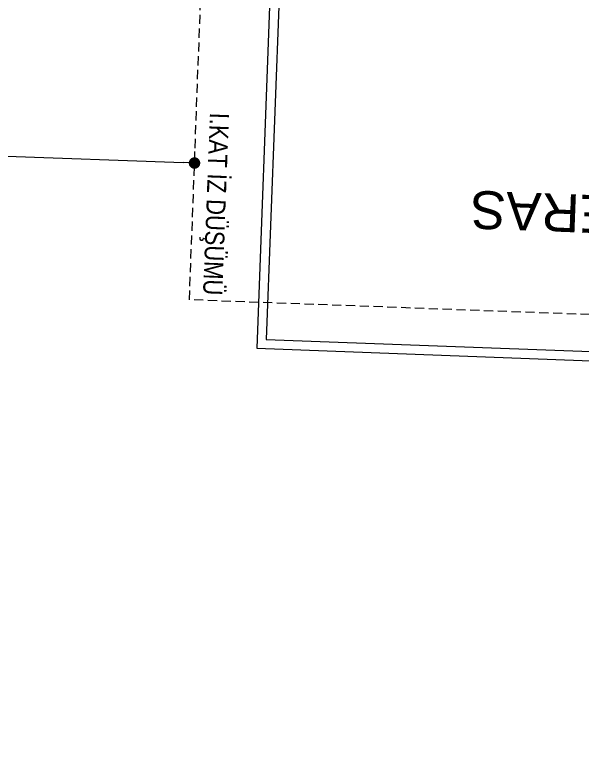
# Model space of a CAD drawing. Header units: centimetres. Extents: x 63871 to 181827, y -95930 to 42199.
# Drawn here: x 149411.1 to 149657.3, y 20117.8 to 20445.5 of the extents above; entities that cross this region are included whole.
import ezdxf

# ---------------------------------------------------------------- set-up
doc = ezdxf.new("R2010")
doc.units = ezdxf.units.CM
doc.linetypes.add('11-021_500-SatisOfisi_220512$0${ Diamond }', pattern=[12, 4, -2, 2, 2, -2])
for name, color, linetype, lineweight in [('A-AREA-IDEN', 7, 'Continuous', 9), ('A-FLOR-HRAL', 11, 'Continuous', 9), ('İz DÜŞÜMÜ', 7, '11-021_500-SatisOfisi_220512$0${ Diamond }', 18), ('OLUK', 222, 'Continuous', 15)]:
    doc.layers.add(name, color=color, linetype=linetype, lineweight=lineweight)
doc.layers.add('Dıış Ölçü', color=140, linetype='Continuous')
doc.styles.add('Arial', font='Arial.ttf', dxfattribs={"height": 250})
doc.styles.add('MtXpl_Arial_Narrow_1', font='')
doc.styles.add('RomanS', font='')
doc.styles.get('MtXpl_Arial_Narrow_1').set_extended_font_data('Arial Narrow')
doc.styles.get('RomanS').set_extended_font_data('Stylus BT')
doc.dimstyles.new('BÖYÜK', dxfattribs={"dimtxt": 70, "dimasz": 5, "dimexe": 5, "dimexo": 5, "dimgap": 2, "dimtad": 3, "dimdec": 0, "dimzin": 0, "dimdsep": 46, "dimtxsty": 'RomanS', "dimblk": 'DOT', "dimcen": 5, "dimadec": 0, "dimazin": 0, "dimtfac": 1, "dimtdec": 0, "dimtix": 1, "dimtofl": 0, "dimtmove": 1, "dimatfit": 0, "dimldrblk": 'DOT', "dimfxl": 10, "dimfxlon": 1, "dimtolj": 1, "dimtzin": 0, "dimarcsym": 0})

# ---------------------------------------------------------------- blocks, each defined once
blk = doc.blocks.new('HRD')
at = {"layer": 'A-FLOR-HRAL'}
for p, q in [((154389.63, 36367.48), (153819.63, 36367.48)), ((154389.63, 36197.48), (154389.63, 36367.48)), ((154385.63, 36363.48), (153823.63, 36363.48)), ((154385.63, 36197.48), (154385.63, 36363.48))]:
    blk.add_line(p, q, dxfattribs=at)
at = {"layer": 'İz DÜŞÜMÜ'}
blk.add_lwpolyline([(153819.63, 36347.48), (154419.63, 36347.49), (154419.63, 35292.49), (154159.63, 35292.49), (154159.63, 35357.48), (153819.63, 35357.48), (153819.63, 36347.48)], dxfattribs=at)
at = {"style": 'MtXpl_Arial_Narrow_1'}
blk.add_text('I.KAT İZ DÜŞÜMÜ', height=8.316, rotation=89.957, dxfattribs=at).set_placement((154413.75, 36265.76))
at = {"layer": 'A-AREA-IDEN', "insert": (154221.71, 36311.97), "char_height": 16.4692, "width": 224.1999, "attachment_point": 2, "line_spacing_factor": 0.941778, "style": 'Arial'}
blk.add_mtext('ZEMİN TERAS', dxfattribs=at)
blk = doc.blocks.new('_Dot')
at = {"color": 0, "linetype": 'ByBlock', "lineweight": -2}
blk.add_line((-0.5, 0), (-1, 0), dxfattribs=at)
at = {"color": 0, "linetype": 'ByBlock', "const_width": 0.5}
blk.add_lwpolyline([(-0.25, 0, 1), (0.25, 0, 1)], format="xyb", close=True, dxfattribs=at)
blk = doc.blocks.new('*D146')
at = {"layer": 'Defpoints', "color": 0, "transparency": 16777216}
for p in [(-6756.18, 4132.24), (-6756.18, 4132.24), (-6778.44, 3532.65)]:
    blk.add_point(p, dxfattribs=at)
at = {"layer": 'Dıış Ölçü', "color": 0, "lineweight": -2, "transparency": 16777216}
for p, q in [((-6756.18, 4132.24), (-6761.18, 4132.42)), ((-6778.26, 3537.65), (-6756.37, 4127.24)), ((-6778.44, 3532.65), (-6783.44, 3532.84))]:
    blk.add_line(p, q, dxfattribs=at)
at = {"layer": 'Dıış Ölçü', "color": 0, "lineweight": -2, "transparency": 16777216, "xscale": 5, "yscale": 5, "zscale": 5}
for p, rotation in [((-6756.18, 4132.24), 87.87361722026189), ((-6778.44, 3532.65), 267.8736172202619)]:
    blk.add_blockref('_Dot', p, dxfattribs=dict(at, rotation=rotation))
at = {"layer": 'Dıış Ölçü', "color": 0, "transparency": 16777216, "insert": (-6805.85, 3833.87), "char_height": 70, "attachment_point": 5, "rotation": 87.8736, "style": 'RomanS'}
blk.add_mtext('\\A1;600', dxfattribs=at)
blk = doc.blocks.new('*D155')
at = {"layer": 'Defpoints', "color": 0, "transparency": 16777216}
for p in [(-7553.31, 4221.38), (-6939.72, 4198.59), (-6939.72, 4198.59)]:
    blk.add_point(p, dxfattribs=at)
at = {"layer": 'Dıış Ölçü', "color": 0, "lineweight": -2, "transparency": 16777216}
for p, q in [((-7553.31, 4221.38), (-7553.13, 4226.38)), ((-7548.32, 4221.2), (-6944.71, 4198.78)), ((-6939.72, 4198.59), (-6939.53, 4203.59))]:
    blk.add_line(p, q, dxfattribs=at)
at = {"layer": 'Dıış Ölçü', "color": 0, "lineweight": -2, "transparency": 16777216, "xscale": 5, "yscale": 5, "zscale": 5}
for p, rotation in [((-7553.31, 4221.38), 177.873190311757), ((-6939.72, 4198.59), 357.873190311757)]:
    blk.add_blockref('_Dot', p, dxfattribs=dict(at, rotation=rotation))
at = {"layer": 'Dıış Ölçü', "color": 0, "transparency": 16777216, "insert": (-7245.08, 4248.52), "char_height": 70, "attachment_point": 5, "rotation": 357.8732, "style": 'RomanS'}
blk.add_mtext('\\A1;614', dxfattribs=at)
blk = doc.blocks.new('yerleşim planı')
at = {"rotation": 177.873189238168}
blk.add_blockref('HRD', (148720.24, 34730.87), dxfattribs=at)
at = {"layer": 'Dıış Ölçü'}
for p1, p2, picture, middle in [((-7553.31, 4221.38), (-6939.72, 4198.59), '*D155', (-7245.08, 4248.52)), ((-6778.44, 3532.65), (-6756.18, 4132.24), '*D146', (-6805.85, 3833.87))]:
    dim = blk.add_aligned_dim(p1=p1, p2=p2, distance=0, dimstyle='BÖYÜK', dxfattribs=at)
    dim.commit()
    dim.dimension.update_dxf_attribs({"geometry": picture, "text_midpoint": middle})

msp = doc.modelspace()

# ---------------------------------------------------------------- block references
at = {"layer": 'OLUK'}
msp.add_blockref('yerleşim planı', (156428.79, 16182.58), dxfattribs=at)

doc.saveas('drawing.dxf')
